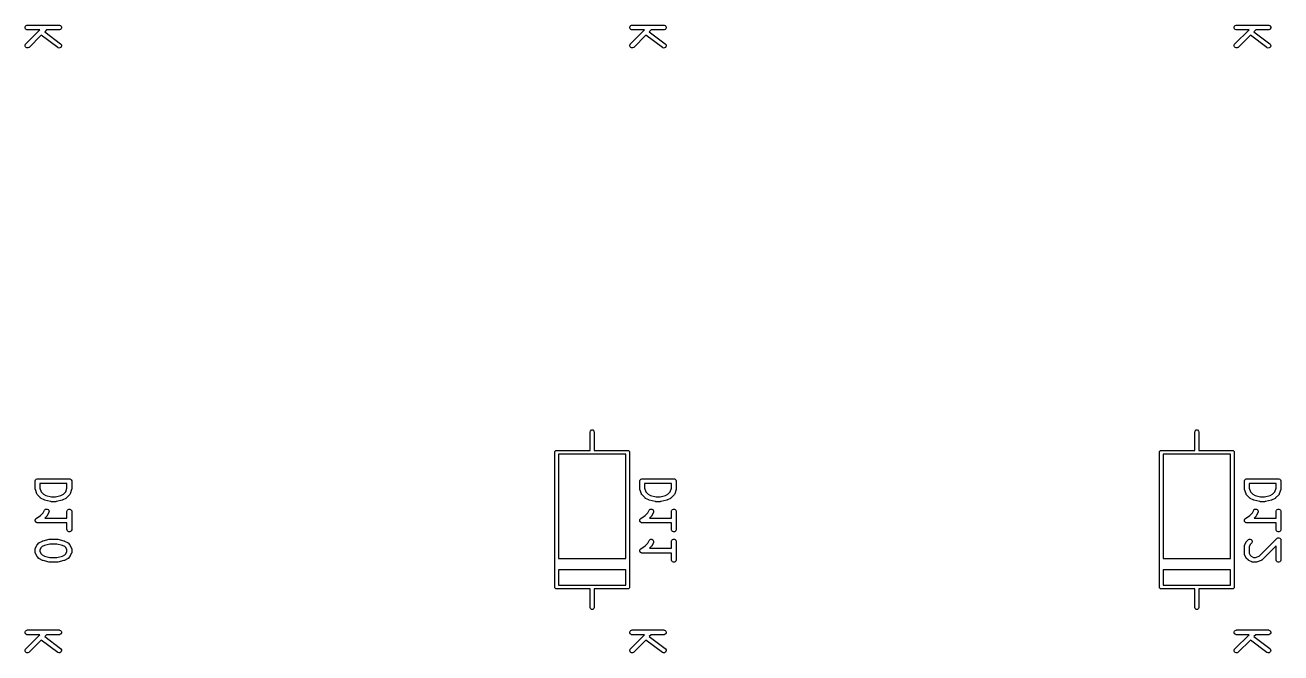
# Model space of a CAD drawing. Extents: x 94.1 to 174.1, y -97.1 to -51.9.
# Drawn here: x 134.53 to 174.1, y -97.06 to -77.29 of the extents above; entities that cross this region are included whole.
import ezdxf

# ---------------------------------------------------------------- set-up
doc = ezdxf.new("R2010")
doc.units = 0
doc.layers.add('BLACK', color=7, linetype='CONTINUOUS')

msp = doc.modelspace()

# ---------------------------------------------------------------- linework, layer by layer
at = {"layer": 'BLACK', "linetype": 'CONTINUOUS'}
for p, q in [((134.53126, -77.352213), (134.542459, -77.325177)), ((134.53126, -77.381477), (134.53126, -77.352213)), ((134.542459, -77.408513), (134.53126, -77.381477)), ((134.542459, -77.325177), (134.563151, -77.304485)), ((134.563151, -77.429205), (134.542459, -77.408513)), ((134.551786, -77.88524), (134.995181, -77.441845)), ((134.563151, -77.304485), (134.590187, -77.293286)), ((134.590187, -77.440404), (134.563151, -77.429205)), ((134.590187, -77.293286), (134.604819, -77.291845)), ((134.604819, -77.441845), (134.590187, -77.440404)), ((134.604819, -77.291845), (135.604819, -77.291845)), ((134.995181, -77.441845), (134.604819, -77.441845)), ((135.207313, -77.441845), (135.14757, -77.501587)), ((135.14757, -77.501587), (135.649819, -77.878273)), ((135.604819, -77.441845), (135.207313, -77.441845)), ((135.604819, -77.291845), (135.619451, -77.293286)), ((135.619451, -77.440404), (135.604819, -77.441845)), ((135.619451, -77.293286), (135.646487, -77.304485)), ((135.646487, -77.429205), (135.619451, -77.440404)), ((135.646487, -77.304485), (135.667179, -77.325177)), ((135.667179, -77.408513), (135.646487, -77.429205)), ((135.667179, -77.325177), (135.678378, -77.352213)), ((135.678378, -77.381477), (135.667179, -77.408513)), ((135.678378, -77.352213), (135.678378, -77.381477)), ((153.58126, -77.352213), (153.592459, -77.325177)), ((153.58126, -77.381477), (153.58126, -77.352213)), ((153.592459, -77.408513), (153.58126, -77.381477)), ((153.592459, -77.325177), (153.613151, -77.304485)), ((153.613151, -77.429205), (153.592459, -77.408513)), ((153.601786, -77.88524), (154.045181, -77.441845)), ((153.613151, -77.304485), (153.640187, -77.293286)), ((153.640187, -77.440404), (153.613151, -77.429205)), ((153.640187, -77.293286), (153.654819, -77.291845)), ((153.654819, -77.441845), (153.640187, -77.440404)), ((153.654819, -77.291845), (154.654819, -77.291845)), ((154.045181, -77.441845), (153.654819, -77.441845)), ((154.257313, -77.441845), (154.19757, -77.501587)), ((154.19757, -77.501587), (154.699819, -77.878273)), ((154.654819, -77.441845), (154.257313, -77.441845)), ((154.654819, -77.291845), (154.669451, -77.293286)), ((154.669451, -77.440404), (154.654819, -77.441845)), ((154.669451, -77.293286), (154.696487, -77.304485)), ((154.696487, -77.429205), (154.669451, -77.440404)), ((154.696487, -77.304485), (154.717179, -77.325177)), ((154.717179, -77.408513), (154.696487, -77.429205)), ((154.717179, -77.325177), (154.728378, -77.352213)), ((154.728378, -77.381477), (154.717179, -77.408513)), ((154.728378, -77.352213), (154.728378, -77.381477)), ((172.63126, -77.352213), (172.642459, -77.325177)), ((172.63126, -77.381477), (172.63126, -77.352213)), ((172.642459, -77.408513), (172.63126, -77.381477)), ((172.642459, -77.325177), (172.663151, -77.304485)), ((172.663151, -77.429205), (172.642459, -77.408513)), ((172.651786, -77.88524), (173.095181, -77.441845)), ((172.663151, -77.304485), (172.690187, -77.293286)), ((172.690187, -77.440404), (172.663151, -77.429205)), ((172.690187, -77.293286), (172.704819, -77.291845)), ((172.704819, -77.441845), (172.690187, -77.440404)), ((172.704819, -77.291845), (173.704819, -77.291845)), ((173.095181, -77.441845), (172.704819, -77.441845)), ((173.307313, -77.441845), (173.24757, -77.501587)), ((173.24757, -77.501587), (173.749819, -77.878273)), ((173.704819, -77.441845), (173.307313, -77.441845)), ((173.704819, -77.291845), (173.719451, -77.293286)), ((173.719451, -77.440404), (173.704819, -77.441845)), ((173.719451, -77.293286), (173.746487, -77.304485)), ((173.746487, -77.429205), (173.719451, -77.440404)), ((173.746487, -77.304485), (173.767179, -77.325177)), ((173.767179, -77.408513), (173.746487, -77.429205)), ((173.767179, -77.325177), (173.778378, -77.352213)), ((173.778378, -77.381477), (173.767179, -77.408513)), ((173.778378, -77.352213), (173.778378, -77.381477)), ((134.53126, -77.923642), (134.542459, -77.896605)), ((134.53126, -77.952904), (134.53126, -77.923642)), ((134.542459, -77.896605), (134.551786, -77.88524)), ((135.040427, -77.60873), (134.657852, -77.991306)), ((135.559819, -77.998273), (135.040427, -77.60873)), ((135.649819, -77.878273), (135.66066, -77.888205)), ((135.66066, -77.888205), (135.67557, -77.913386)), ((135.679708, -77.942355), (135.672446, -77.970703)), ((135.67557, -77.913386), (135.679708, -77.942355)), ((153.58126, -77.923642), (153.592459, -77.896605)), ((153.58126, -77.952904), (153.58126, -77.923642)), ((153.592459, -77.896605), (153.601786, -77.88524)), ((154.090427, -77.60873), (153.707852, -77.991306)), ((154.609819, -77.998273), (154.090427, -77.60873)), ((154.699819, -77.878273), (154.71066, -77.888205)), ((154.71066, -77.888205), (154.72557, -77.913386)), ((154.729708, -77.942355), (154.722446, -77.970703)), ((154.72557, -77.913386), (154.729708, -77.942355)), ((172.63126, -77.923642), (172.642459, -77.896605)), ((172.63126, -77.952904), (172.63126, -77.923642)), ((172.642459, -77.896605), (172.651786, -77.88524)), ((173.140427, -77.60873), (172.757852, -77.991306)), ((173.659819, -77.998273), (173.140427, -77.60873)), ((173.749819, -77.878273), (173.76066, -77.888205)), ((173.76066, -77.888205), (173.77557, -77.913386)), ((173.779708, -77.942355), (173.772446, -77.970703)), ((173.77557, -77.913386), (173.779708, -77.942355)), ((134.542459, -77.979941), (134.53126, -77.952904)), ((134.563151, -78.000633), (134.542459, -77.979941)), ((134.590188, -78.011832), (134.563151, -78.000633)), ((134.61945, -78.011832), (134.590188, -78.011832)), ((134.646487, -78.000633), (134.61945, -78.011832)), ((134.657852, -77.991306), (134.646487, -78.000633)), ((135.572389, -78.0059), (135.559819, -77.998273)), ((135.600738, -78.013162), (135.572389, -78.0059)), ((135.629706, -78.009023), (135.600738, -78.013162)), ((135.654887, -77.994114), (135.629706, -78.009023)), ((135.672446, -77.970703), (135.654887, -77.994114)), ((153.592459, -77.979941), (153.58126, -77.952904)), ((153.613151, -78.000633), (153.592459, -77.979941)), ((153.640188, -78.011832), (153.613151, -78.000633)), ((153.66945, -78.011832), (153.640188, -78.011832)), ((153.696487, -78.000633), (153.66945, -78.011832)), ((153.707852, -77.991306), (153.696487, -78.000633)), ((154.622389, -78.0059), (154.609819, -77.998273)), ((154.650738, -78.013162), (154.622389, -78.0059)), ((154.679706, -78.009023), (154.650738, -78.013162)), ((154.704887, -77.994114), (154.679706, -78.009023)), ((154.722446, -77.970703), (154.704887, -77.994114)), ((172.642459, -77.979941), (172.63126, -77.952904)), ((172.663151, -78.000633), (172.642459, -77.979941)), ((172.690188, -78.011832), (172.663151, -78.000633)), ((172.71945, -78.011832), (172.690188, -78.011832)), ((172.746487, -78.000633), (172.71945, -78.011832)), ((172.757852, -77.991306), (172.746487, -78.000633)), ((173.672389, -78.0059), (173.659819, -77.998273)), ((173.700738, -78.013162), (173.672389, -78.0059)), ((173.729706, -78.009023), (173.700738, -78.013162)), ((173.754887, -77.994114), (173.729706, -78.009023)), ((173.772446, -77.970703), (173.754887, -77.994114)), ((152.34, -90.09875), (152.344567, -90.075789)), ((152.34, -90.68875), (152.34, -90.09875)), ((152.344567, -90.075789), (152.377039, -90.043317)), ((152.377039, -90.043317), (152.422961, -90.043317)), ((152.422961, -90.043317), (152.455433, -90.075789)), ((152.455433, -90.075789), (152.46, -90.09875)), ((152.46, -90.09875), (152.46, -90.68875)), ((171.39, -90.09875), (171.394567, -90.075789)), ((171.39, -90.68875), (171.39, -90.09875)), ((171.394567, -90.075789), (171.427039, -90.043317)), ((171.427039, -90.043317), (171.472961, -90.043317)), ((171.472961, -90.043317), (171.505433, -90.075789)), ((171.505433, -90.075789), (171.51, -90.09875)), ((171.51, -90.09875), (171.51, -90.68875)), ((151.22, -90.74875), (151.224567, -90.725789)), ((151.22, -94.98875), (151.22, -90.74875)), ((151.224567, -90.725789), (151.257039, -90.693317)), ((151.257039, -90.693317), (151.28, -90.68875)), ((151.28, -90.68875), (152.34, -90.68875)), ((151.34, -90.80875), (151.34, -94.08875)), ((153.46, -90.80875), (151.34, -90.80875)), ((152.46, -90.68875), (153.52, -90.68875)), ((153.46, -94.08875), (153.46, -90.80875)), ((153.52, -90.68875), (153.542961, -90.693317)), ((153.542961, -90.693317), (153.575433, -90.725789)), ((153.575433, -90.725789), (153.58, -90.74875)), ((153.58, -90.74875), (153.58, -94.98875)), ((170.27, -90.74875), (170.274567, -90.725789)), ((170.27, -94.98875), (170.27, -90.74875)), ((170.274567, -90.725789), (170.307039, -90.693317)), ((170.307039, -90.693317), (170.33, -90.68875)), ((170.33, -90.68875), (171.39, -90.68875)), ((170.39, -90.80875), (170.39, -94.08875)), ((172.51, -90.80875), (170.39, -90.80875)), ((171.51, -90.68875), (172.57, -90.68875)), ((172.51, -94.08875), (172.51, -90.80875)), ((172.57, -90.68875), (172.592961, -90.693317)), ((172.592961, -90.693317), (172.625433, -90.725789)), ((172.625433, -90.725789), (172.63, -90.74875)), ((172.63, -90.74875), (172.63, -94.98875)), ((134.849819, -91.654464), (134.85126, -91.639832)), ((134.849819, -91.892559), (134.849819, -91.654464)), ((134.85126, -91.639832), (134.862459, -91.612796)), ((134.862459, -91.612796), (134.883151, -91.592104)), ((134.883151, -91.592104), (134.910187, -91.580905)), ((134.910187, -91.580905), (134.924819, -91.579464)), ((134.924819, -91.579464), (135.924819, -91.579464)), ((135.849819, -91.729464), (134.999819, -91.729464)), ((134.999819, -91.729464), (134.999819, -91.880388)), ((135.849819, -91.880389), (135.849819, -91.729464)), ((135.924819, -91.579464), (135.939451, -91.580905)), ((135.939451, -91.580905), (135.966487, -91.592104)), ((135.966487, -91.592104), (135.987179, -91.612796)), ((135.987179, -91.612796), (135.998378, -91.639832)), ((135.998378, -91.639832), (135.999819, -91.654464)), ((135.999819, -91.654464), (135.999819, -91.892559)), ((153.899819, -91.654464), (153.90126, -91.639832)), ((153.899819, -91.892559), (153.899819, -91.654464)), ((153.90126, -91.639832), (153.912459, -91.612796)), ((153.912459, -91.612796), (153.933151, -91.592104)), ((153.933151, -91.592104), (153.960187, -91.580905)), ((153.960187, -91.580905), (153.974819, -91.579464)), ((153.974819, -91.579464), (154.974819, -91.579464)), ((154.899819, -91.729464), (154.049819, -91.729464)), ((154.049819, -91.729464), (154.049819, -91.880388)), ((154.899819, -91.880389), (154.899819, -91.729464)), ((154.974819, -91.579464), (154.989451, -91.580905)), ((154.989451, -91.580905), (155.016487, -91.592104)), ((155.016487, -91.592104), (155.037179, -91.612796)), ((155.037179, -91.612796), (155.048378, -91.639832)), ((155.048378, -91.639832), (155.049819, -91.654464)), ((155.049819, -91.654464), (155.049819, -91.892559)), ((172.949819, -91.654464), (172.95126, -91.639832)), ((172.949819, -91.892559), (172.949819, -91.654464)), ((172.95126, -91.639832), (172.962459, -91.612796)), ((172.962459, -91.612796), (172.983151, -91.592104)), ((172.983151, -91.592104), (173.010187, -91.580905)), ((173.010187, -91.580905), (173.024819, -91.579464)), ((173.024819, -91.579464), (174.024819, -91.579464)), ((173.949819, -91.729464), (173.099819, -91.729464)), ((173.099819, -91.729464), (173.099819, -91.880388)), ((173.949819, -91.880389), (173.949819, -91.729464)), ((174.024819, -91.579464), (174.039451, -91.580905)), ((174.039451, -91.580905), (174.066487, -91.592104)), ((174.066487, -91.592104), (174.087179, -91.612796)), ((174.087179, -91.612796), (174.098378, -91.639832)), ((174.098378, -91.639832), (174.099819, -91.654464)), ((174.099819, -91.654464), (174.099819, -91.892559)), ((134.850548, -91.899964), (134.849819, -91.892559)), ((134.850408, -91.901939), (134.850548, -91.899964)), ((134.850998, -91.904536), (134.850408, -91.901939)), ((134.85126, -91.907191), (134.850998, -91.904536)), ((134.852018, -91.909022), (134.85126, -91.907191)), ((134.853668, -91.916276), (134.852018, -91.909022)), ((134.901287, -92.059133), (134.853668, -91.916276)), ((134.907281, -92.072558), (134.901287, -92.059133)), ((134.909046, -92.074593), (134.907281, -92.072558)), ((134.910078, -92.077084), (134.909046, -92.074593)), ((134.919405, -92.088449), (134.910078, -92.077084)), ((135.014643, -92.183687), (134.919405, -92.088449)), ((134.999819, -91.880388), (135.03799, -91.994902)), ((135.020393, -92.188407), (135.014643, -92.183687)), ((135.021692, -92.189904), (135.020393, -92.188407)), ((135.023946, -92.191323), (135.021692, -92.189904)), ((135.026008, -92.193015), (135.023946, -92.191323)), ((135.02784, -92.193773), (135.026008, -92.193015)), ((135.034135, -92.197736), (135.02784, -92.193773)), ((135.03799, -91.994902), (135.112103, -92.069015)), ((135.112103, -92.069015), (135.18909, -92.107508)), ((135.18909, -92.107508), (135.362624, -92.150892)), ((135.362624, -92.150892), (135.487013, -92.150892)), ((135.487013, -92.150892), (135.660547, -92.107508)), ((135.660547, -92.107508), (135.737534, -92.069014)), ((135.737534, -92.069014), (135.811648, -91.994901)), ((135.811648, -91.994901), (135.849819, -91.880389)), ((135.821798, -92.193772), (135.815502, -92.197736)), ((135.823628, -92.193015), (135.821798, -92.193772)), ((135.825686, -92.191325), (135.823628, -92.193015)), ((135.827945, -92.189904), (135.825686, -92.191325)), ((135.829244, -92.188405), (135.827945, -92.189904)), ((135.834994, -92.183687), (135.829244, -92.188405)), ((135.930233, -92.088449), (135.834994, -92.183687)), ((135.939561, -92.077084), (135.930233, -92.088449)), ((135.940592, -92.074593), (135.939561, -92.077084)), ((135.942357, -92.072559), (135.940592, -92.074593)), ((135.948351, -92.059133), (135.942357, -92.072559)), ((135.99597, -91.916277), (135.948351, -92.059133)), ((135.997619, -91.909021), (135.99597, -91.916277)), ((135.998378, -91.907191), (135.997619, -91.909021)), ((135.998639, -91.904537), (135.998378, -91.907191)), ((135.99923, -91.90194), (135.998639, -91.904537)), ((135.999819, -91.892559), (135.999089, -91.899965)), ((135.999089, -91.899965), (135.99923, -91.90194)), ((153.900548, -91.899964), (153.899819, -91.892559)), ((153.900408, -91.901939), (153.900548, -91.899964)), ((153.900998, -91.904536), (153.900408, -91.901939)), ((153.90126, -91.907191), (153.900998, -91.904536)), ((153.902018, -91.909022), (153.90126, -91.907191)), ((153.903668, -91.916276), (153.902018, -91.909022)), ((153.951287, -92.059133), (153.903668, -91.916276)), ((153.957281, -92.072558), (153.951287, -92.059133)), ((153.959046, -92.074593), (153.957281, -92.072558)), ((153.960078, -92.077084), (153.959046, -92.074593)), ((153.969405, -92.088449), (153.960078, -92.077084)), ((154.064643, -92.183687), (153.969405, -92.088449)), ((154.049819, -91.880388), (154.08799, -91.994902)), ((154.070393, -92.188407), (154.064643, -92.183687)), ((154.071692, -92.189904), (154.070393, -92.188407)), ((154.073946, -92.191323), (154.071692, -92.189904)), ((154.076008, -92.193015), (154.073946, -92.191323)), ((154.07784, -92.193773), (154.076008, -92.193015)), ((154.084135, -92.197736), (154.07784, -92.193773)), ((154.08799, -91.994902), (154.162103, -92.069015)), ((154.162103, -92.069015), (154.23909, -92.107508)), ((154.23909, -92.107508), (154.412624, -92.150892)), ((154.412624, -92.150892), (154.537013, -92.150892)), ((154.537013, -92.150892), (154.710547, -92.107508)), ((154.710547, -92.107508), (154.787534, -92.069014)), ((154.787534, -92.069014), (154.861648, -91.994901)), ((154.861648, -91.994901), (154.899819, -91.880389)), ((154.871798, -92.193772), (154.865502, -92.197736)), ((154.873628, -92.193015), (154.871798, -92.193772)), ((154.875686, -92.191325), (154.873628, -92.193015)), ((154.877945, -92.189904), (154.875686, -92.191325)), ((154.879244, -92.188405), (154.877945, -92.189904)), ((154.884994, -92.183687), (154.879244, -92.188405)), ((154.980233, -92.088449), (154.884994, -92.183687)), ((154.989561, -92.077084), (154.980233, -92.088449)), ((154.990592, -92.074593), (154.989561, -92.077084)), ((154.992357, -92.072559), (154.990592, -92.074593)), ((154.998351, -92.059133), (154.992357, -92.072559)), ((155.04597, -91.916277), (154.998351, -92.059133)), ((155.047619, -91.909021), (155.04597, -91.916277)), ((155.048378, -91.907191), (155.047619, -91.909021)), ((155.048639, -91.904537), (155.048378, -91.907191)), ((155.04923, -91.90194), (155.048639, -91.904537)), ((155.049819, -91.892559), (155.049089, -91.899965)), ((155.049089, -91.899965), (155.04923, -91.90194)), ((172.950548, -91.899964), (172.949819, -91.892559)), ((172.950408, -91.901939), (172.950548, -91.899964)), ((172.950998, -91.904536), (172.950408, -91.901939)), ((172.95126, -91.907191), (172.950998, -91.904536)), ((172.952018, -91.909022), (172.95126, -91.907191)), ((172.953668, -91.916276), (172.952018, -91.909022)), ((173.001287, -92.059133), (172.953668, -91.916276)), ((173.007281, -92.072558), (173.001287, -92.059133)), ((173.009046, -92.074593), (173.007281, -92.072558)), ((173.010078, -92.077084), (173.009046, -92.074593)), ((173.019405, -92.088449), (173.010078, -92.077084)), ((173.114643, -92.183687), (173.019405, -92.088449)), ((173.099819, -91.880388), (173.13799, -91.994902)), ((173.120393, -92.188407), (173.114643, -92.183687)), ((173.121692, -92.189904), (173.120393, -92.188407)), ((173.123946, -92.191323), (173.121692, -92.189904)), ((173.126008, -92.193015), (173.123946, -92.191323)), ((173.12784, -92.193773), (173.126008, -92.193015)), ((173.134135, -92.197736), (173.12784, -92.193773)), ((173.13799, -91.994902), (173.212103, -92.069015)), ((173.212103, -92.069015), (173.28909, -92.107508)), ((173.28909, -92.107508), (173.462624, -92.150892)), ((173.462624, -92.150892), (173.587013, -92.150892)), ((173.587013, -92.150892), (173.760547, -92.107508)), ((173.760547, -92.107508), (173.837534, -92.069014)), ((173.837534, -92.069014), (173.911648, -91.994901)), ((173.911648, -91.994901), (173.949819, -91.880389)), ((173.921798, -92.193772), (173.915502, -92.197736)), ((173.923628, -92.193015), (173.921798, -92.193772)), ((173.925686, -92.191325), (173.923628, -92.193015)), ((173.927945, -92.189904), (173.925686, -92.191325)), ((173.929244, -92.188405), (173.927945, -92.189904)), ((173.934994, -92.183687), (173.929244, -92.188405)), ((174.030233, -92.088449), (173.934994, -92.183687)), ((174.039561, -92.077084), (174.030233, -92.088449)), ((174.040592, -92.074593), (174.039561, -92.077084)), ((174.042357, -92.072559), (174.040592, -92.074593)), ((174.048351, -92.059133), (174.042357, -92.072559)), ((174.09597, -91.916277), (174.048351, -92.059133)), ((174.097619, -91.909021), (174.09597, -91.916277)), ((174.098378, -91.907191), (174.097619, -91.909021)), ((174.098639, -91.904537), (174.098378, -91.907191)), ((174.09923, -91.90194), (174.098639, -91.904537)), ((174.099819, -91.892559), (174.099089, -91.899965)), ((174.099089, -91.899965), (174.09923, -91.90194)), ((135.129373, -92.245355), (135.034135, -92.197736)), ((135.101275, -92.657656), (135.143451, -92.573304)), ((135.130442, -92.245764), (135.129373, -92.245355)), ((135.130878, -92.246087), (135.130442, -92.245764)), ((135.137014, -92.248279), (135.130878, -92.246087)), ((135.143104, -92.25061), (135.137014, -92.248279)), ((135.143644, -92.250648), (135.143104, -92.25061)), ((135.143451, -92.573304), (135.151283, -92.560861)), ((135.144724, -92.251034), (135.143644, -92.250648)), ((135.3352, -92.298653), (135.144724, -92.251034)), ((135.151283, -92.560861), (135.173391, -92.541688)), ((135.173391, -92.541688), (135.201152, -92.532434)), ((135.201152, -92.532434), (135.230342, -92.534508)), ((135.230342, -92.534508), (135.256517, -92.547596)), ((135.256517, -92.547596), (135.27569, -92.569703)), ((135.27569, -92.569703), (135.284944, -92.597465)), ((135.337736, -92.299028), (135.3352, -92.298653)), ((135.338758, -92.299451), (135.337736, -92.299028)), ((135.34427, -92.299993), (135.338758, -92.299451)), ((135.349744, -92.300803), (135.34427, -92.299993)), ((135.350836, -92.30064), (135.349744, -92.300803)), ((135.35339, -92.300892), (135.350836, -92.30064)), ((135.496247, -92.300892), (135.35339, -92.300892)), ((135.4988, -92.30064), (135.496247, -92.300892)), ((135.499893, -92.300803), (135.4988, -92.30064)), ((135.505366, -92.299993), (135.499893, -92.300803)), ((135.510879, -92.299451), (135.505366, -92.299993)), ((135.5119, -92.299028), (135.510879, -92.299451)), ((135.514437, -92.298653), (135.5119, -92.299028)), ((135.704913, -92.251034), (135.514437, -92.298653)), ((135.705992, -92.250648), (135.704913, -92.251034)), ((135.706532, -92.25061), (135.705992, -92.250648)), ((135.712613, -92.248282), (135.706532, -92.25061)), ((135.718759, -92.246087), (135.712613, -92.248282)), ((135.719194, -92.245764), (135.718759, -92.246087)), ((135.720264, -92.245355), (135.719194, -92.245764)), ((135.815502, -92.197736), (135.720264, -92.245355)), ((135.85126, -92.592213), (135.862459, -92.565177)), ((135.862459, -92.565177), (135.883151, -92.544485)), ((135.883151, -92.544485), (135.910187, -92.533286)), ((135.910187, -92.533286), (135.939451, -92.533286)), ((135.939451, -92.533286), (135.966487, -92.544485)), ((135.966487, -92.544485), (135.987179, -92.565177)), ((135.987179, -92.565177), (135.998378, -92.592213)), ((154.179373, -92.245355), (154.084135, -92.197736)), ((154.151275, -92.657656), (154.193451, -92.573304)), ((154.180442, -92.245764), (154.179373, -92.245355)), ((154.180878, -92.246087), (154.180442, -92.245764)), ((154.187014, -92.248279), (154.180878, -92.246087)), ((154.193104, -92.25061), (154.187014, -92.248279)), ((154.193644, -92.250648), (154.193104, -92.25061)), ((154.193451, -92.573304), (154.201283, -92.560861)), ((154.194724, -92.251034), (154.193644, -92.250648)), ((154.3852, -92.298653), (154.194724, -92.251034)), ((154.201283, -92.560861), (154.223391, -92.541688)), ((154.223391, -92.541688), (154.251152, -92.532434)), ((154.251152, -92.532434), (154.280342, -92.534508)), ((154.280342, -92.534508), (154.306517, -92.547596)), ((154.306517, -92.547596), (154.32569, -92.569703)), ((154.32569, -92.569703), (154.334944, -92.597465)), ((154.387736, -92.299028), (154.3852, -92.298653)), ((154.388758, -92.299451), (154.387736, -92.299028)), ((154.39427, -92.299993), (154.388758, -92.299451)), ((154.399744, -92.300803), (154.39427, -92.299993)), ((154.400836, -92.30064), (154.399744, -92.300803)), ((154.40339, -92.300892), (154.400836, -92.30064)), ((154.546247, -92.300892), (154.40339, -92.300892)), ((154.5488, -92.30064), (154.546247, -92.300892)), ((154.549893, -92.300803), (154.5488, -92.30064)), ((154.555366, -92.299993), (154.549893, -92.300803)), ((154.560879, -92.299451), (154.555366, -92.299993)), ((154.5619, -92.299028), (154.560879, -92.299451)), ((154.564437, -92.298653), (154.5619, -92.299028)), ((154.754913, -92.251034), (154.564437, -92.298653)), ((154.755992, -92.250648), (154.754913, -92.251034)), ((154.756532, -92.25061), (154.755992, -92.250648)), ((154.762613, -92.248282), (154.756532, -92.25061)), ((154.768759, -92.246087), (154.762613, -92.248282)), ((154.769194, -92.245764), (154.768759, -92.246087)), ((154.770264, -92.245355), (154.769194, -92.245764)), ((154.865502, -92.197736), (154.770264, -92.245355)), ((154.90126, -92.592213), (154.912459, -92.565177)), ((154.912459, -92.565177), (154.933151, -92.544485)), ((154.933151, -92.544485), (154.960187, -92.533286)), ((154.960187, -92.533286), (154.989451, -92.533286)), ((154.989451, -92.533286), (155.016487, -92.544485)), ((155.016487, -92.544485), (155.037179, -92.565177)), ((155.037179, -92.565177), (155.048378, -92.592213)), ((173.229373, -92.245355), (173.134135, -92.197736)), ((173.201275, -92.657656), (173.243451, -92.573304)), ((173.230442, -92.245764), (173.229373, -92.245355)), ((173.230878, -92.246087), (173.230442, -92.245764)), ((173.237014, -92.248279), (173.230878, -92.246087)), ((173.243104, -92.25061), (173.237014, -92.248279)), ((173.243644, -92.250648), (173.243104, -92.25061)), ((173.243451, -92.573304), (173.251283, -92.560861)), ((173.244724, -92.251034), (173.243644, -92.250648)), ((173.4352, -92.298653), (173.244724, -92.251034)), ((173.251283, -92.560861), (173.273391, -92.541688)), ((173.273391, -92.541688), (173.301152, -92.532434)), ((173.301152, -92.532434), (173.330342, -92.534508)), ((173.330342, -92.534508), (173.356517, -92.547596)), ((173.356517, -92.547596), (173.37569, -92.569703)), ((173.37569, -92.569703), (173.384944, -92.597465)), ((173.437736, -92.299028), (173.4352, -92.298653)), ((173.438758, -92.299451), (173.437736, -92.299028)), ((173.44427, -92.299993), (173.438758, -92.299451)), ((173.449744, -92.300803), (173.44427, -92.299993)), ((173.450836, -92.30064), (173.449744, -92.300803)), ((173.45339, -92.300892), (173.450836, -92.30064)), ((173.596247, -92.300892), (173.45339, -92.300892)), ((173.5988, -92.30064), (173.596247, -92.300892)), ((173.599893, -92.300803), (173.5988, -92.30064)), ((173.605366, -92.299993), (173.599893, -92.300803)), ((173.610879, -92.299451), (173.605366, -92.299993)), ((173.6119, -92.299028), (173.610879, -92.299451)), ((173.614437, -92.298653), (173.6119, -92.299028)), ((173.804913, -92.251034), (173.614437, -92.298653)), ((173.805992, -92.250648), (173.804913, -92.251034)), ((173.806532, -92.25061), (173.805992, -92.250648)), ((173.812613, -92.248282), (173.806532, -92.25061)), ((173.818759, -92.246087), (173.812613, -92.248282)), ((173.819194, -92.245764), (173.818759, -92.246087)), ((173.820264, -92.245355), (173.819194, -92.245764)), ((173.915502, -92.197736), (173.820264, -92.245355)), ((173.95126, -92.592213), (173.962459, -92.565177)), ((173.962459, -92.565177), (173.983151, -92.544485)), ((173.983151, -92.544485), (174.010187, -92.533286)), ((174.010187, -92.533286), (174.039451, -92.533286)), ((174.039451, -92.533286), (174.066487, -92.544485)), ((174.066487, -92.544485), (174.087179, -92.565177)), ((174.087179, -92.565177), (174.098378, -92.592213)), ((134.849819, -92.89248), (134.85126, -92.885275)), ((134.85126, -92.899764), (134.849819, -92.89248)), ((134.85126, -92.877927), (134.854101, -92.871066)), ((134.85126, -92.885275), (134.85126, -92.877927)), ((134.85126, -92.907191), (134.85126, -92.899764)), ((134.854072, -92.913979), (134.85126, -92.907191)), ((134.855498, -92.921188), (134.854072, -92.913979)), ((134.854101, -92.871066), (134.855558, -92.863786)), ((134.859617, -92.927366), (134.855498, -92.921188)), ((134.855558, -92.863786), (134.859646, -92.85768)), ((134.862459, -92.934227), (134.859617, -92.927366)), ((134.859646, -92.85768), (134.862459, -92.850891)), ((134.862459, -92.850891), (134.867709, -92.84564)), ((134.867654, -92.939422), (134.862459, -92.934227)), ((134.871731, -92.945537), (134.867654, -92.939422)), ((134.867709, -92.84564), (134.871841, -92.839471)), ((134.8779, -92.949668), (134.871731, -92.945537)), ((134.871841, -92.839471), (134.883099, -92.83025)), ((134.883151, -92.954919), (134.8779, -92.949668)), ((134.883099, -92.83025), (134.883151, -92.830199)), ((134.883151, -92.830199), (134.883173, -92.830189)), ((134.88994, -92.957731), (134.883151, -92.954919)), ((134.883173, -92.830189), (134.883216, -92.830155)), ((134.883216, -92.830155), (135.019894, -92.739036)), ((134.896046, -92.96182), (134.88994, -92.957731)), ((134.903326, -92.963276), (134.896046, -92.96182)), ((134.910187, -92.966118), (134.903326, -92.963276)), ((134.924663, -92.967543), (134.910187, -92.966118)), ((134.92474, -92.967559), (134.924663, -92.967543)), ((134.924766, -92.967553), (134.92474, -92.967559)), ((134.924819, -92.967559), (134.924766, -92.967553)), ((135.849819, -92.967559), (134.924819, -92.967559)), ((135.019894, -92.739036), (135.101275, -92.657656)), ((135.215947, -92.755116), (135.153504, -92.817559)), ((135.153504, -92.817559), (135.849819, -92.817559)), ((135.220667, -92.749365), (135.215947, -92.755116)), ((135.222164, -92.748067), (135.220667, -92.749365)), ((135.223583, -92.745812), (135.222164, -92.748067)), ((135.225275, -92.743751), (135.223583, -92.745812)), ((135.226033, -92.741918), (135.225275, -92.743751)), ((135.229996, -92.735624), (135.226033, -92.741918)), ((135.277615, -92.640386), (135.229996, -92.735624)), ((135.28287, -92.626655), (135.277615, -92.640386)), ((135.284944, -92.597465), (135.28287, -92.626655)), ((135.849819, -92.606845), (135.85126, -92.592213)), ((135.849819, -92.817559), (135.849819, -92.606845)), ((135.849819, -93.178273), (135.849819, -92.967559)), ((135.998378, -92.592213), (135.999819, -92.606845)), ((135.999819, -92.606845), (135.999819, -93.178273)), ((153.899819, -92.89248), (153.90126, -92.885275)), ((153.90126, -92.899764), (153.899819, -92.89248)), ((153.90126, -92.877927), (153.904101, -92.871066)), ((153.90126, -92.885275), (153.90126, -92.877927)), ((153.90126, -92.907191), (153.90126, -92.899764)), ((153.904072, -92.913979), (153.90126, -92.907191)), ((153.905498, -92.921188), (153.904072, -92.913979)), ((153.904101, -92.871066), (153.905558, -92.863786)), ((153.909617, -92.927366), (153.905498, -92.921188)), ((153.905558, -92.863786), (153.909646, -92.85768)), ((153.912459, -92.934227), (153.909617, -92.927366)), ((153.909646, -92.85768), (153.912459, -92.850891)), ((153.912459, -92.850891), (153.917709, -92.84564)), ((153.917654, -92.939422), (153.912459, -92.934227)), ((153.921731, -92.945537), (153.917654, -92.939422)), ((153.917709, -92.84564), (153.921841, -92.839471)), ((153.9279, -92.949668), (153.921731, -92.945537)), ((153.921841, -92.839471), (153.933099, -92.83025)), ((153.933151, -92.954919), (153.9279, -92.949668)), ((153.933099, -92.83025), (153.933151, -92.830199)), ((153.933151, -92.830199), (153.933173, -92.830189)), ((153.93994, -92.957731), (153.933151, -92.954919)), ((153.933173, -92.830189), (153.933216, -92.830155)), ((153.933216, -92.830155), (154.069894, -92.739036)), ((153.946046, -92.96182), (153.93994, -92.957731)), ((153.953326, -92.963276), (153.946046, -92.96182)), ((153.960187, -92.966118), (153.953326, -92.963276)), ((153.974663, -92.967543), (153.960187, -92.966118)), ((153.97474, -92.967559), (153.974663, -92.967543)), ((153.974766, -92.967553), (153.97474, -92.967559)), ((153.974819, -92.967559), (153.974766, -92.967553)), ((154.899819, -92.967559), (153.974819, -92.967559)), ((154.069894, -92.739036), (154.151275, -92.657656)), ((154.265947, -92.755116), (154.203504, -92.817559)), ((154.203504, -92.817559), (154.899819, -92.817559)), ((154.270667, -92.749365), (154.265947, -92.755116)), ((154.272164, -92.748067), (154.270667, -92.749365)), ((154.273583, -92.745812), (154.272164, -92.748067)), ((154.275275, -92.743751), (154.273583, -92.745812)), ((154.276033, -92.741918), (154.275275, -92.743751)), ((154.279996, -92.735624), (154.276033, -92.741918)), ((154.327615, -92.640386), (154.279996, -92.735624)), ((154.33287, -92.626655), (154.327615, -92.640386)), ((154.334944, -92.597465), (154.33287, -92.626655)), ((154.899819, -92.606845), (154.90126, -92.592213)), ((154.899819, -92.817559), (154.899819, -92.606845)), ((154.899819, -93.178273), (154.899819, -92.967559)), ((155.048378, -92.592213), (155.049819, -92.606845)), ((155.049819, -92.606845), (155.049819, -93.178273)), ((172.949819, -92.89248), (172.95126, -92.885275)), ((172.95126, -92.899764), (172.949819, -92.89248)), ((172.95126, -92.877927), (172.954101, -92.871066)), ((172.95126, -92.885275), (172.95126, -92.877927)), ((172.95126, -92.907191), (172.95126, -92.899764)), ((172.954072, -92.913979), (172.95126, -92.907191)), ((172.955498, -92.921188), (172.954072, -92.913979)), ((172.954101, -92.871066), (172.955558, -92.863786)), ((172.959617, -92.927366), (172.955498, -92.921188)), ((172.955558, -92.863786), (172.959646, -92.85768)), ((172.962459, -92.934227), (172.959617, -92.927366)), ((172.959646, -92.85768), (172.962459, -92.850891)), ((172.962459, -92.850891), (172.967709, -92.84564)), ((172.967654, -92.939422), (172.962459, -92.934227)), ((172.971731, -92.945537), (172.967654, -92.939422)), ((172.967709, -92.84564), (172.971841, -92.839471)), ((172.9779, -92.949668), (172.971731, -92.945537)), ((172.971841, -92.839471), (172.983099, -92.83025)), ((172.983151, -92.954919), (172.9779, -92.949668)), ((172.983099, -92.83025), (172.983151, -92.830199)), ((172.983151, -92.830199), (172.983173, -92.830189)), ((172.98994, -92.957731), (172.983151, -92.954919)), ((172.983173, -92.830189), (172.983216, -92.830155)), ((172.983216, -92.830155), (173.119894, -92.739036)), ((172.996046, -92.96182), (172.98994, -92.957731)), ((173.003326, -92.963276), (172.996046, -92.96182)), ((173.010187, -92.966118), (173.003326, -92.963276)), ((173.024663, -92.967543), (173.010187, -92.966118)), ((173.02474, -92.967559), (173.024663, -92.967543)), ((173.024766, -92.967553), (173.02474, -92.967559)), ((173.024819, -92.967559), (173.024766, -92.967553)), ((173.949819, -92.967559), (173.024819, -92.967559)), ((173.119894, -92.739036), (173.201275, -92.657656)), ((173.315947, -92.755116), (173.253504, -92.817559)), ((173.253504, -92.817559), (173.949819, -92.817559)), ((173.320667, -92.749365), (173.315947, -92.755116)), ((173.322164, -92.748067), (173.320667, -92.749365)), ((173.323583, -92.745812), (173.322164, -92.748067)), ((173.325275, -92.743751), (173.323583, -92.745812)), ((173.326033, -92.741918), (173.325275, -92.743751)), ((173.329996, -92.735624), (173.326033, -92.741918)), ((173.377615, -92.640386), (173.329996, -92.735624)), ((173.38287, -92.626655), (173.377615, -92.640386)), ((173.384944, -92.597465), (173.38287, -92.626655)), ((173.949819, -92.606845), (173.95126, -92.592213)), ((173.949819, -92.817559), (173.949819, -92.606845)), ((173.949819, -93.178273), (173.949819, -92.967559)), ((174.098378, -92.592213), (174.099819, -92.606845)), ((174.099819, -92.606845), (174.099819, -93.178273)), ((135.85126, -93.192905), (135.849819, -93.178273)), ((135.862459, -93.219941), (135.85126, -93.192905)), ((135.883151, -93.240633), (135.862459, -93.219941)), ((135.910187, -93.251832), (135.883151, -93.240633)), ((135.939451, -93.251832), (135.910187, -93.251832)), ((135.966487, -93.240633), (135.939451, -93.251832)), ((135.987179, -93.219941), (135.966487, -93.240633)), ((135.998378, -93.192905), (135.987179, -93.219941)), ((135.999819, -93.178273), (135.998378, -93.192905)), ((154.90126, -93.192905), (154.899819, -93.178273)), ((154.912459, -93.219941), (154.90126, -93.192905)), ((154.933151, -93.240633), (154.912459, -93.219941)), ((154.960187, -93.251832), (154.933151, -93.240633)), ((154.989451, -93.251832), (154.960187, -93.251832)), ((155.016487, -93.240633), (154.989451, -93.251832)), ((155.037179, -93.219941), (155.016487, -93.240633)), ((155.048378, -93.192905), (155.037179, -93.219941)), ((155.049819, -93.178273), (155.048378, -93.192905)), ((173.95126, -93.192905), (173.949819, -93.178273)), ((173.962459, -93.219941), (173.95126, -93.192905)), ((173.983151, -93.240633), (173.962459, -93.219941)), ((174.010187, -93.251832), (173.983151, -93.240633)), ((174.039451, -93.251832), (174.010187, -93.251832)), ((174.066487, -93.240633), (174.039451, -93.251832)), ((174.087179, -93.219941), (174.066487, -93.240633)), ((174.098378, -93.192905), (174.087179, -93.219941)), ((174.099819, -93.178273), (174.098378, -93.192905)), ((134.852482, -93.777512), (134.857737, -93.76378)), ((134.857737, -93.76378), (134.905356, -93.668542)), ((134.905356, -93.668542), (134.90932, -93.662242)), ((134.90932, -93.662242), (134.910078, -93.660415)), ((134.910078, -93.660415), (134.911766, -93.658358)), ((134.911766, -93.658358), (134.913188, -93.656099)), ((134.913188, -93.656099), (134.914686, -93.654799)), ((134.914686, -93.654799), (134.919405, -93.64905)), ((134.919405, -93.64905), (134.967024, -93.601431)), ((134.967024, -93.601431), (134.972773, -93.596712)), ((134.972773, -93.596712), (134.974073, -93.595214)), ((134.974073, -93.595214), (134.976332, -93.593792)), ((134.976332, -93.593792), (134.978389, -93.592104)), ((134.978389, -93.592104), (134.980216, -93.591346)), ((134.980216, -93.591346), (134.986516, -93.587382)), ((134.986516, -93.587382), (135.081754, -93.539763)), ((135.034077, -93.74651), (134.999819, -93.815026)), ((135.064484, -93.716103), (135.034077, -93.74651)), ((135.141471, -93.677609), (135.064484, -93.716103)), ((135.081754, -93.539763), (135.082823, -93.539353)), ((135.082823, -93.539353), (135.083259, -93.539031)), ((135.083259, -93.539031), (135.089395, -93.536838)), ((135.089395, -93.536838), (135.095485, -93.534508)), ((135.095485, -93.534508), (135.096025, -93.534469)), ((135.096025, -93.534469), (135.097105, -93.534084)), ((135.097105, -93.534084), (135.287581, -93.486465)), ((135.315005, -93.634226), (135.141471, -93.677609)), ((135.287581, -93.486465), (135.290117, -93.486089)), ((135.290117, -93.486089), (135.291139, -93.485667)), ((135.291139, -93.485667), (135.296651, -93.485124)), ((135.296651, -93.485124), (135.302125, -93.484315)), ((135.302125, -93.484315), (135.303217, -93.484477)), ((135.303217, -93.484477), (135.305771, -93.484226)), ((135.305771, -93.484226), (135.543866, -93.484226)), ((135.534632, -93.634226), (135.315005, -93.634226)), ((135.708166, -93.677609), (135.534632, -93.634226)), ((135.543866, -93.484226), (135.546419, -93.484477)), ((135.546419, -93.484477), (135.547512, -93.484315)), ((135.547512, -93.484315), (135.552985, -93.485124)), ((135.552985, -93.485124), (135.558498, -93.485667)), ((135.558498, -93.485667), (135.559519, -93.486089)), ((135.559519, -93.486089), (135.562056, -93.486465)), ((135.562056, -93.486465), (135.752532, -93.534084)), ((135.785153, -93.716103), (135.708166, -93.677609)), ((135.752532, -93.534084), (135.753611, -93.534469)), ((135.753611, -93.534469), (135.754151, -93.534508)), ((135.754151, -93.534508), (135.760232, -93.536835)), ((135.760232, -93.536835), (135.766378, -93.539031)), ((135.766378, -93.539031), (135.766813, -93.539353)), ((135.766813, -93.539353), (135.767883, -93.539763)), ((135.767883, -93.539763), (135.863121, -93.587382)), ((135.815561, -93.74651), (135.785153, -93.716103)), ((135.849819, -93.815026), (135.815561, -93.74651)), ((135.863121, -93.587382), (135.869417, -93.591345)), ((135.869417, -93.591345), (135.871247, -93.592103)), ((135.871247, -93.592103), (135.873305, -93.593792)), ((135.873305, -93.593792), (135.875564, -93.595214)), ((135.875564, -93.595214), (135.876863, -93.596712)), ((135.876863, -93.596712), (135.882612, -93.60143)), ((135.882612, -93.60143), (135.930232, -93.649049)), ((135.930232, -93.649049), (135.93495, -93.654798)), ((135.93495, -93.654798), (135.93645, -93.656099)), ((135.93645, -93.656099), (135.937872, -93.658358)), ((135.937872, -93.658358), (135.93956, -93.660415)), ((135.93956, -93.660415), (135.940317, -93.662242)), ((135.940317, -93.662242), (135.944282, -93.668542)), ((135.944282, -93.668542), (135.991901, -93.76378)), ((135.991901, -93.76378), (135.997156, -93.777511)), ((153.933216, -93.782536), (154.069894, -93.691417)), ((154.069894, -93.691417), (154.151275, -93.610037)), ((154.151275, -93.610037), (154.193451, -93.525685)), ((154.193451, -93.525685), (154.201283, -93.513242)), ((154.201283, -93.513242), (154.223391, -93.494069)), ((154.265947, -93.707497), (154.203504, -93.76994)), ((154.203504, -93.76994), (154.899819, -93.76994)), ((154.223391, -93.494069), (154.251152, -93.484815)), ((154.251152, -93.484815), (154.280342, -93.486889)), ((154.270667, -93.701746), (154.265947, -93.707497)), ((154.272164, -93.700448), (154.270667, -93.701746)), ((154.273583, -93.698193), (154.272164, -93.700448)), ((154.275275, -93.696132), (154.273583, -93.698193)), ((154.276033, -93.694299), (154.275275, -93.696132)), ((154.279996, -93.688005), (154.276033, -93.694299)), ((154.327615, -93.592767), (154.279996, -93.688005)), ((154.280342, -93.486889), (154.306517, -93.499977)), ((154.306517, -93.499977), (154.32569, -93.522084)), ((154.32569, -93.522084), (154.334944, -93.549846)), ((154.33287, -93.579036), (154.327615, -93.592767)), ((154.334944, -93.549846), (154.33287, -93.579036)), ((154.899819, -93.559226), (154.90126, -93.544594)), ((154.899819, -93.76994), (154.899819, -93.559226)), ((154.90126, -93.544594), (154.912459, -93.517558)), ((154.912459, -93.517558), (154.933151, -93.496866)), ((154.933151, -93.496866), (154.960187, -93.485667)), ((154.960187, -93.485667), (154.989451, -93.485667)), ((154.989451, -93.485667), (155.016487, -93.496866)), ((155.016487, -93.496866), (155.037179, -93.517558)), ((155.037179, -93.517558), (155.048378, -93.544594)), ((155.048378, -93.544594), (155.049819, -93.559226)), ((155.049819, -93.559226), (155.049819, -94.130654)), ((172.949819, -93.702083), (172.95126, -93.687451)), ((172.949819, -93.940178), (172.949819, -93.702083)), ((172.95126, -93.687451), (172.952291, -93.684961)), ((172.952291, -93.684961), (172.952482, -93.682274)), ((172.952482, -93.682274), (172.957737, -93.668542)), ((172.957737, -93.668542), (173.005356, -93.573304)), ((173.005356, -93.573304), (173.00932, -93.567004)), ((173.00932, -93.567004), (173.010078, -93.565177)), ((173.010078, -93.565177), (173.011766, -93.56312)), ((173.011766, -93.56312), (173.013188, -93.560861)), ((173.013188, -93.560861), (173.014686, -93.559561)), ((173.014686, -93.559561), (173.019405, -93.553812)), ((173.019405, -93.553812), (173.067024, -93.506193)), ((173.067024, -93.506193), (173.078389, -93.496866)), ((173.078389, -93.496866), (173.105425, -93.485667)), ((173.134077, -93.651272), (173.099819, -93.719788)), ((173.099819, -93.719788), (173.099819, -93.922473)), ((173.105425, -93.485667), (173.134688, -93.485667)), ((173.17309, -93.612259), (173.134077, -93.651272)), ((173.134688, -93.485667), (173.161724, -93.496866)), ((173.161724, -93.496866), (173.182417, -93.517559)), ((173.182417, -93.600894), (173.17309, -93.612259)), ((173.182417, -93.517559), (173.193616, -93.544595)), ((173.193616, -93.573858), (173.182417, -93.600894)), ((173.193616, -93.544595), (173.193616, -93.573858)), ((173.412876, -94.017482), (173.971786, -93.458574)), ((173.949819, -93.692672), (173.506423, -94.136068)), ((173.949819, -94.130654), (173.949819, -93.692672)), ((173.971786, -93.458574), (173.983151, -93.449246)), ((173.983151, -93.449246), (174.002268, -93.441327)), ((174.002268, -93.441327), (174.010187, -93.438048)), ((174.010187, -93.438048), (174.039451, -93.438048)), ((174.039451, -93.438048), (174.066487, -93.449247)), ((174.066487, -93.449247), (174.08718, -93.469939)), ((174.08718, -93.469939), (174.093694, -93.485667)), ((174.093694, -93.485667), (174.098378, -93.496975)), ((174.098378, -93.496975), (174.099819, -93.511607)), ((174.099819, -93.511607), (174.099819, -94.130654)), ((134.849819, -93.797321), (134.85126, -93.782689)), ((134.849819, -93.892559), (134.849819, -93.797321)), ((134.85126, -93.907191), (134.849819, -93.892559)), ((134.85126, -93.782689), (134.852291, -93.780199)), ((134.852291, -93.90968), (134.85126, -93.907191)), ((134.852291, -93.780199), (134.852482, -93.777512)), ((134.852482, -93.912368), (134.852291, -93.90968)), ((134.857737, -93.9261), (134.852482, -93.912368)), ((134.905356, -94.021338), (134.857737, -93.9261)), ((134.90932, -94.027637), (134.905356, -94.021338)), ((134.910078, -94.029465), (134.90932, -94.027637)), ((134.911766, -94.031521), (134.910078, -94.029465)), ((134.913188, -94.033781), (134.911766, -94.031521)), ((134.914686, -94.03508), (134.913188, -94.033781)), ((134.919405, -94.04083), (134.914686, -94.03508)), ((134.967024, -94.088449), (134.919405, -94.04083)), ((134.972773, -94.093167), (134.967024, -94.088449)), ((134.974073, -94.094666), (134.972773, -94.093167)), ((134.976332, -94.096087), (134.974073, -94.094666)), ((134.978389, -94.097776), (134.976332, -94.096087)), ((134.980216, -94.098533), (134.978389, -94.097776)), ((134.986516, -94.102498), (134.980216, -94.098533)), ((135.081754, -94.150117), (134.986516, -94.102498)), ((134.999819, -93.815026), (134.999819, -93.874854)), ((134.999819, -93.874854), (135.034077, -93.94337)), ((135.034077, -93.94337), (135.064484, -93.973777)), ((135.064484, -93.973777), (135.141471, -94.01227)), ((135.082823, -94.150526), (135.081754, -94.150117)), ((135.083259, -94.150849), (135.082823, -94.150526)), ((135.089395, -94.153041), (135.083259, -94.150849)), ((135.095485, -94.155372), (135.089395, -94.153041)), ((135.096025, -94.15541), (135.095485, -94.155372)), ((135.097105, -94.155796), (135.096025, -94.15541)), ((135.287581, -94.203415), (135.097105, -94.155796)), ((135.141471, -94.01227), (135.315005, -94.055654)), ((135.315005, -94.055654), (135.534632, -94.055654)), ((135.534632, -94.055654), (135.708166, -94.01227)), ((135.752532, -94.155796), (135.562056, -94.203415)), ((135.708166, -94.01227), (135.785153, -93.973776)), ((135.753611, -94.15541), (135.752532, -94.155796)), ((135.754151, -94.155372), (135.753611, -94.15541)), ((135.760232, -94.153044), (135.754151, -94.155372)), ((135.766378, -94.150849), (135.760232, -94.153044)), ((135.766813, -94.150526), (135.766378, -94.150849)), ((135.767883, -94.150117), (135.766813, -94.150526)), ((135.863121, -94.102498), (135.767883, -94.150117)), ((135.785153, -93.973776), (135.815561, -93.943369)), ((135.815561, -93.943369), (135.849819, -93.874854)), ((135.849819, -93.874854), (135.849819, -93.815026)), ((135.869417, -94.098534), (135.863121, -94.102498)), ((135.871247, -94.097777), (135.869417, -94.098534)), ((135.873305, -94.096087), (135.871247, -94.097777)), ((135.875564, -94.094666), (135.873305, -94.096087)), ((135.876863, -94.093167), (135.875564, -94.094666)), ((135.882612, -94.08845), (135.876863, -94.093167)), ((135.930232, -94.040831), (135.882612, -94.08845)), ((135.93495, -94.035081), (135.930232, -94.040831)), ((135.93645, -94.033781), (135.93495, -94.035081)), ((135.937872, -94.031521), (135.93645, -94.033781)), ((135.93956, -94.029465), (135.937872, -94.031521)), ((135.940317, -94.027637), (135.93956, -94.029465)), ((135.944282, -94.021338), (135.940317, -94.027637)), ((135.991901, -93.9261), (135.944282, -94.021338)), ((135.997156, -93.912369), (135.991901, -93.9261)), ((135.997156, -93.777511), (135.997347, -93.7802)), ((135.997347, -93.909679), (135.997156, -93.912369)), ((135.997347, -93.7802), (135.998378, -93.782689)), ((135.998378, -93.907191), (135.997347, -93.909679)), ((135.998378, -93.782689), (135.999819, -93.797321)), ((135.999819, -93.892559), (135.998378, -93.907191)), ((135.999819, -93.797321), (135.999819, -93.892559)), ((151.34, -94.08875), (153.46, -94.08875)), ((153.899819, -93.844861), (153.90126, -93.837656)), ((153.90126, -93.852145), (153.899819, -93.844861)), ((153.90126, -93.830308), (153.904101, -93.823447)), ((153.90126, -93.837656), (153.90126, -93.830308)), ((153.90126, -93.859572), (153.90126, -93.852145)), ((153.904072, -93.86636), (153.90126, -93.859572)), ((153.905498, -93.873569), (153.904072, -93.86636)), ((153.904101, -93.823447), (153.905558, -93.816167)), ((153.909617, -93.879747), (153.905498, -93.873569)), ((153.905558, -93.816167), (153.909646, -93.810061)), ((153.912459, -93.886608), (153.909617, -93.879747)), ((153.909646, -93.810061), (153.912459, -93.803272)), ((153.912459, -93.803272), (153.917709, -93.798021)), ((153.917654, -93.891803), (153.912459, -93.886608)), ((153.921731, -93.897918), (153.917654, -93.891803)), ((153.917709, -93.798021), (153.921841, -93.791852)), ((153.9279, -93.902049), (153.921731, -93.897918)), ((153.921841, -93.791852), (153.933099, -93.782631)), ((153.933151, -93.9073), (153.9279, -93.902049)), ((153.933099, -93.782631), (153.933151, -93.78258)), ((153.933151, -93.78258), (153.933173, -93.78257)), ((153.93994, -93.910112), (153.933151, -93.9073)), ((153.933173, -93.78257), (153.933216, -93.782536)), ((153.946046, -93.914201), (153.93994, -93.910112)), ((153.953326, -93.915657), (153.946046, -93.914201)), ((153.960187, -93.918499), (153.953326, -93.915657)), ((153.974663, -93.919924), (153.960187, -93.918499)), ((153.97474, -93.91994), (153.974663, -93.919924)), ((153.974766, -93.919934), (153.97474, -93.91994)), ((153.974819, -93.91994), (153.974766, -93.919934)), ((154.899819, -93.91994), (153.974819, -93.91994)), ((154.899819, -94.130654), (154.899819, -93.91994)), ((154.90126, -94.145286), (154.899819, -94.130654)), ((154.912459, -94.172322), (154.90126, -94.145286)), ((154.933151, -94.193014), (154.912459, -94.172322)), ((155.037179, -94.172322), (155.016487, -94.193014)), ((155.048378, -94.145286), (155.037179, -94.172322)), ((155.049819, -94.130654), (155.048378, -94.145286)), ((170.39, -94.08875), (172.51, -94.08875)), ((172.95126, -93.95481), (172.949819, -93.940178)), ((172.952291, -93.957299), (172.95126, -93.95481)), ((172.952482, -93.959987), (172.952291, -93.957299)), ((172.957737, -93.973719), (172.952482, -93.959987)), ((173.005356, -94.068957), (172.957737, -93.973719)), ((173.00932, -94.075256), (173.005356, -94.068957)), ((173.010078, -94.077084), (173.00932, -94.075256)), ((173.011766, -94.07914), (173.010078, -94.077084)), ((173.013188, -94.0814), (173.011766, -94.07914)), ((173.014686, -94.082699), (173.013188, -94.0814)), ((173.019405, -94.088449), (173.014686, -94.082699)), ((173.067024, -94.136068), (173.019405, -94.088449)), ((173.072773, -94.140786), (173.067024, -94.136068)), ((173.074073, -94.142285), (173.072773, -94.140786)), ((173.076332, -94.143706), (173.074073, -94.142285)), ((173.078389, -94.145395), (173.076332, -94.143706)), ((173.080216, -94.146152), (173.078389, -94.145395)), ((173.086516, -94.150117), (173.080216, -94.146152)), ((173.181754, -94.197736), (173.086516, -94.150117)), ((173.099819, -93.922473), (173.134077, -93.990989)), ((173.134077, -93.990989), (173.164484, -94.021396)), ((173.164484, -94.021396), (173.233, -94.055654)), ((173.233, -94.055654), (173.298363, -94.055654)), ((173.298363, -94.055654), (173.412876, -94.017482)), ((173.477107, -94.154186), (173.33425, -94.201805)), ((173.490532, -94.148192), (173.477107, -94.154186)), ((173.492567, -94.146426), (173.490532, -94.148192)), ((173.495058, -94.145395), (173.492567, -94.146426)), ((173.506423, -94.136068), (173.495058, -94.145395)), ((173.95126, -94.145286), (173.949819, -94.130654)), ((173.962459, -94.172322), (173.95126, -94.145286)), ((173.983151, -94.193014), (173.962459, -94.172322)), ((174.087179, -94.172322), (174.066487, -94.193014)), ((174.098378, -94.145286), (174.087179, -94.172322)), ((174.099819, -94.130654), (174.098378, -94.145286)), ((135.290117, -94.20379), (135.287581, -94.203415)), ((135.291139, -94.204213), (135.290117, -94.20379)), ((135.296651, -94.204755), (135.291139, -94.204213)), ((135.302125, -94.205565), (135.296651, -94.204755)), ((135.303217, -94.205402), (135.302125, -94.205565)), ((135.305771, -94.205654), (135.303217, -94.205402)), ((135.543866, -94.205654), (135.305771, -94.205654)), ((135.546419, -94.205402), (135.543866, -94.205654)), ((135.547512, -94.205565), (135.546419, -94.205402)), ((135.552985, -94.204755), (135.547512, -94.205565)), ((135.558498, -94.204213), (135.552985, -94.204755)), ((135.559519, -94.20379), (135.558498, -94.204213)), ((135.562056, -94.203415), (135.559519, -94.20379)), ((151.34, -94.44875), (151.34, -94.92875)), ((153.46, -94.44875), (151.34, -94.44875)), ((153.46, -94.92875), (153.46, -94.44875)), ((154.960187, -94.204213), (154.933151, -94.193014)), ((154.989451, -94.204213), (154.960187, -94.204213)), ((155.016487, -94.193014), (154.989451, -94.204213)), ((170.39, -94.44875), (170.39, -94.92875)), ((172.51, -94.44875), (170.39, -94.44875)), ((172.51, -94.92875), (172.51, -94.44875)), ((173.195485, -94.202991), (173.181754, -94.197736)), ((173.198174, -94.203182), (173.195485, -94.202991)), ((173.200663, -94.204213), (173.198174, -94.203182)), ((173.215295, -94.205654), (173.200663, -94.204213)), ((173.310533, -94.205654), (173.215295, -94.205654)), ((173.317938, -94.204924), (173.310533, -94.205654)), ((173.319913, -94.205065), (173.317938, -94.204924)), ((173.32251, -94.204474), (173.319913, -94.205065)), ((173.325165, -94.204213), (173.32251, -94.204474)), ((173.326996, -94.203454), (173.325165, -94.204213)), ((173.33425, -94.201805), (173.326996, -94.203454)), ((174.010187, -94.204213), (173.983151, -94.193014)), ((174.039451, -94.204213), (174.010187, -94.204213)), ((174.066487, -94.193014), (174.039451, -94.204213)), ((151.34, -94.92875), (153.46, -94.92875)), ((170.39, -94.92875), (172.51, -94.92875)), ((151.224567, -95.011711), (151.22, -94.98875)), ((151.257039, -95.044183), (151.224567, -95.011711)), ((151.28, -95.04875), (151.257039, -95.044183)), ((152.34, -95.04875), (151.28, -95.04875)), ((152.34, -95.63875), (152.34, -95.04875)), ((153.52, -95.04875), (152.46, -95.04875)), ((152.46, -95.04875), (152.46, -95.63875)), ((153.542961, -95.044183), (153.52, -95.04875)), ((153.575433, -95.011711), (153.542961, -95.044183)), ((153.58, -94.98875), (153.575433, -95.011711)), ((170.274567, -95.011711), (170.27, -94.98875)), ((170.307039, -95.044183), (170.274567, -95.011711)), ((170.33, -95.04875), (170.307039, -95.044183)), ((171.39, -95.04875), (170.33, -95.04875)), ((171.39, -95.63875), (171.39, -95.04875)), ((172.57, -95.04875), (171.51, -95.04875)), ((171.51, -95.04875), (171.51, -95.63875)), ((172.592961, -95.044183), (172.57, -95.04875)), ((172.625433, -95.011711), (172.592961, -95.044183)), ((172.63, -94.98875), (172.625433, -95.011711)), ((152.344567, -95.661711), (152.34, -95.63875)), ((152.377039, -95.694183), (152.344567, -95.661711)), ((152.422961, -95.694183), (152.377039, -95.694183)), ((152.455433, -95.661711), (152.422961, -95.694183)), ((152.46, -95.63875), (152.455433, -95.661711)), ((171.394567, -95.661711), (171.39, -95.63875)), ((171.427039, -95.694183), (171.394567, -95.661711)), ((171.472961, -95.694183), (171.427039, -95.694183)), ((171.505433, -95.661711), (171.472961, -95.694183)), ((171.51, -95.63875), (171.505433, -95.661711)), ((134.53126, -96.402213), (134.542459, -96.375177)), ((134.53126, -96.431477), (134.53126, -96.402213)), ((134.542459, -96.458513), (134.53126, -96.431477)), ((134.542459, -96.375177), (134.563151, -96.354485)), ((134.563151, -96.479205), (134.542459, -96.458513)), ((134.551786, -96.93524), (134.995181, -96.491845)), ((134.563151, -96.354485), (134.590187, -96.343286)), ((134.590187, -96.490404), (134.563151, -96.479205)), ((134.590187, -96.343286), (134.604819, -96.341845)), ((134.604819, -96.491845), (134.590187, -96.490404)), ((134.604819, -96.341845), (135.604819, -96.341845)), ((134.995181, -96.491845), (134.604819, -96.491845)), ((135.207313, -96.491845), (135.14757, -96.551587)), ((135.604819, -96.491845), (135.207313, -96.491845)), ((135.604819, -96.341845), (135.619451, -96.343286)), ((135.619451, -96.490404), (135.604819, -96.491845)), ((135.619451, -96.343286), (135.646487, -96.354485)), ((135.646487, -96.479205), (135.619451, -96.490404)), ((135.646487, -96.354485), (135.667179, -96.375177)), ((135.667179, -96.458513), (135.646487, -96.479205)), ((135.667179, -96.375177), (135.678378, -96.402213)), ((135.678378, -96.431477), (135.667179, -96.458513)), ((135.678378, -96.402213), (135.678378, -96.431477)), ((153.58126, -96.402213), (153.592459, -96.375177)), ((153.58126, -96.431477), (153.58126, -96.402213)), ((153.592459, -96.458513), (153.58126, -96.431477)), ((153.592459, -96.375177), (153.613151, -96.354485)), ((153.613151, -96.479205), (153.592459, -96.458513)), ((153.601786, -96.93524), (154.045181, -96.491845)), ((153.613151, -96.354485), (153.640187, -96.343286)), ((153.640187, -96.490404), (153.613151, -96.479205)), ((153.640187, -96.343286), (153.654819, -96.341845)), ((153.654819, -96.491845), (153.640187, -96.490404)), ((153.654819, -96.341845), (154.654819, -96.341845)), ((154.045181, -96.491845), (153.654819, -96.491845)), ((154.257313, -96.491845), (154.19757, -96.551587)), ((154.654819, -96.491845), (154.257313, -96.491845)), ((154.654819, -96.341845), (154.669451, -96.343286)), ((154.669451, -96.490404), (154.654819, -96.491845)), ((154.669451, -96.343286), (154.696487, -96.354485)), ((154.696487, -96.479205), (154.669451, -96.490404)), ((154.696487, -96.354485), (154.717179, -96.375177)), ((154.717179, -96.458513), (154.696487, -96.479205)), ((154.717179, -96.375177), (154.728378, -96.402213)), ((154.728378, -96.431477), (154.717179, -96.458513)), ((154.728378, -96.402213), (154.728378, -96.431477)), ((172.63126, -96.402213), (172.642459, -96.375177)), ((172.63126, -96.431477), (172.63126, -96.402213)), ((172.642459, -96.458513), (172.63126, -96.431477)), ((172.642459, -96.375177), (172.663151, -96.354485)), ((172.663151, -96.479205), (172.642459, -96.458513)), ((172.651786, -96.93524), (173.095181, -96.491845)), ((172.663151, -96.354485), (172.690187, -96.343286)), ((172.690187, -96.490404), (172.663151, -96.479205)), ((172.690187, -96.343286), (172.704819, -96.341845)), ((172.704819, -96.491845), (172.690187, -96.490404)), ((172.704819, -96.341845), (173.704819, -96.341845)), ((173.095181, -96.491845), (172.704819, -96.491845)), ((173.307313, -96.491845), (173.24757, -96.551587)), ((173.704819, -96.491845), (173.307313, -96.491845)), ((173.704819, -96.341845), (173.719451, -96.343286)), ((173.719451, -96.490404), (173.704819, -96.491845)), ((173.719451, -96.343286), (173.746487, -96.354485)), ((173.746487, -96.479205), (173.719451, -96.490404)), ((173.746487, -96.354485), (173.767179, -96.375177)), ((173.767179, -96.458513), (173.746487, -96.479205)), ((173.767179, -96.375177), (173.778378, -96.402213)), ((173.778378, -96.431477), (173.767179, -96.458513)), ((173.778378, -96.402213), (173.778378, -96.431477)), ((134.542459, -96.946605), (134.551786, -96.93524)), ((135.040427, -96.65873), (134.657852, -97.041306)), ((135.559819, -97.048273), (135.040427, -96.65873)), ((135.14757, -96.551587), (135.649819, -96.928273)), ((135.649819, -96.928273), (135.66066, -96.938205)), ((135.66066, -96.938205), (135.67557, -96.963386)), ((153.592459, -96.946605), (153.601786, -96.93524)), ((154.090427, -96.65873), (153.707852, -97.041306)), ((154.609819, -97.048273), (154.090427, -96.65873)), ((154.19757, -96.551587), (154.699819, -96.928273)), ((154.699819, -96.928273), (154.71066, -96.938205)), ((154.71066, -96.938205), (154.72557, -96.963386)), ((172.642459, -96.946605), (172.651786, -96.93524)), ((173.140427, -96.65873), (172.757852, -97.041306)), ((173.659819, -97.048273), (173.140427, -96.65873)), ((173.24757, -96.551587), (173.749819, -96.928273)), ((173.749819, -96.928273), (173.76066, -96.938205)), ((173.76066, -96.938205), (173.77557, -96.963386)), ((134.53126, -96.973642), (134.542459, -96.946605)), ((134.53126, -97.002904), (134.53126, -96.973642)), ((134.542459, -97.029941), (134.53126, -97.002904)), ((134.563151, -97.050633), (134.542459, -97.029941)), ((134.590188, -97.061832), (134.563151, -97.050633)), ((134.61945, -97.061832), (134.590188, -97.061832)), ((134.646487, -97.050633), (134.61945, -97.061832)), ((134.657852, -97.041306), (134.646487, -97.050633)), ((135.572389, -97.0559), (135.559819, -97.048273)), ((135.600738, -97.063162), (135.572389, -97.0559)), ((135.629706, -97.059023), (135.600738, -97.063162)), ((135.654887, -97.044114), (135.629706, -97.059023)), ((135.672446, -97.020703), (135.654887, -97.044114)), ((135.679708, -96.992355), (135.672446, -97.020703)), ((135.67557, -96.963386), (135.679708, -96.992355)), ((153.58126, -96.973642), (153.592459, -96.946605)), ((153.58126, -97.002904), (153.58126, -96.973642)), ((153.592459, -97.029941), (153.58126, -97.002904)), ((153.613151, -97.050633), (153.592459, -97.029941)), ((153.640188, -97.061832), (153.613151, -97.050633)), ((153.66945, -97.061832), (153.640188, -97.061832)), ((153.696487, -97.050633), (153.66945, -97.061832)), ((153.707852, -97.041306), (153.696487, -97.050633)), ((154.622389, -97.0559), (154.609819, -97.048273)), ((154.650738, -97.063162), (154.622389, -97.0559)), ((154.679706, -97.059023), (154.650738, -97.063162)), ((154.704887, -97.044114), (154.679706, -97.059023)), ((154.722446, -97.020703), (154.704887, -97.044114)), ((154.729708, -96.992355), (154.722446, -97.020703)), ((154.72557, -96.963386), (154.729708, -96.992355)), ((172.63126, -96.973642), (172.642459, -96.946605)), ((172.63126, -97.002904), (172.63126, -96.973642)), ((172.642459, -97.029941), (172.63126, -97.002904)), ((172.663151, -97.050633), (172.642459, -97.029941)), ((172.690188, -97.061832), (172.663151, -97.050633)), ((172.71945, -97.061832), (172.690188, -97.061832)), ((172.746487, -97.050633), (172.71945, -97.061832)), ((172.757852, -97.041306), (172.746487, -97.050633)), ((173.672389, -97.0559), (173.659819, -97.048273)), ((173.700738, -97.063162), (173.672389, -97.0559)), ((173.729706, -97.059023), (173.700738, -97.063162)), ((173.754887, -97.044114), (173.729706, -97.059023)), ((173.772446, -97.020703), (173.754887, -97.044114)), ((173.779708, -96.992355), (173.772446, -97.020703)), ((173.77557, -96.963386), (173.779708, -96.992355))]:
    msp.add_line(p, q, dxfattribs=at)

doc.saveas('drawing.dxf')
